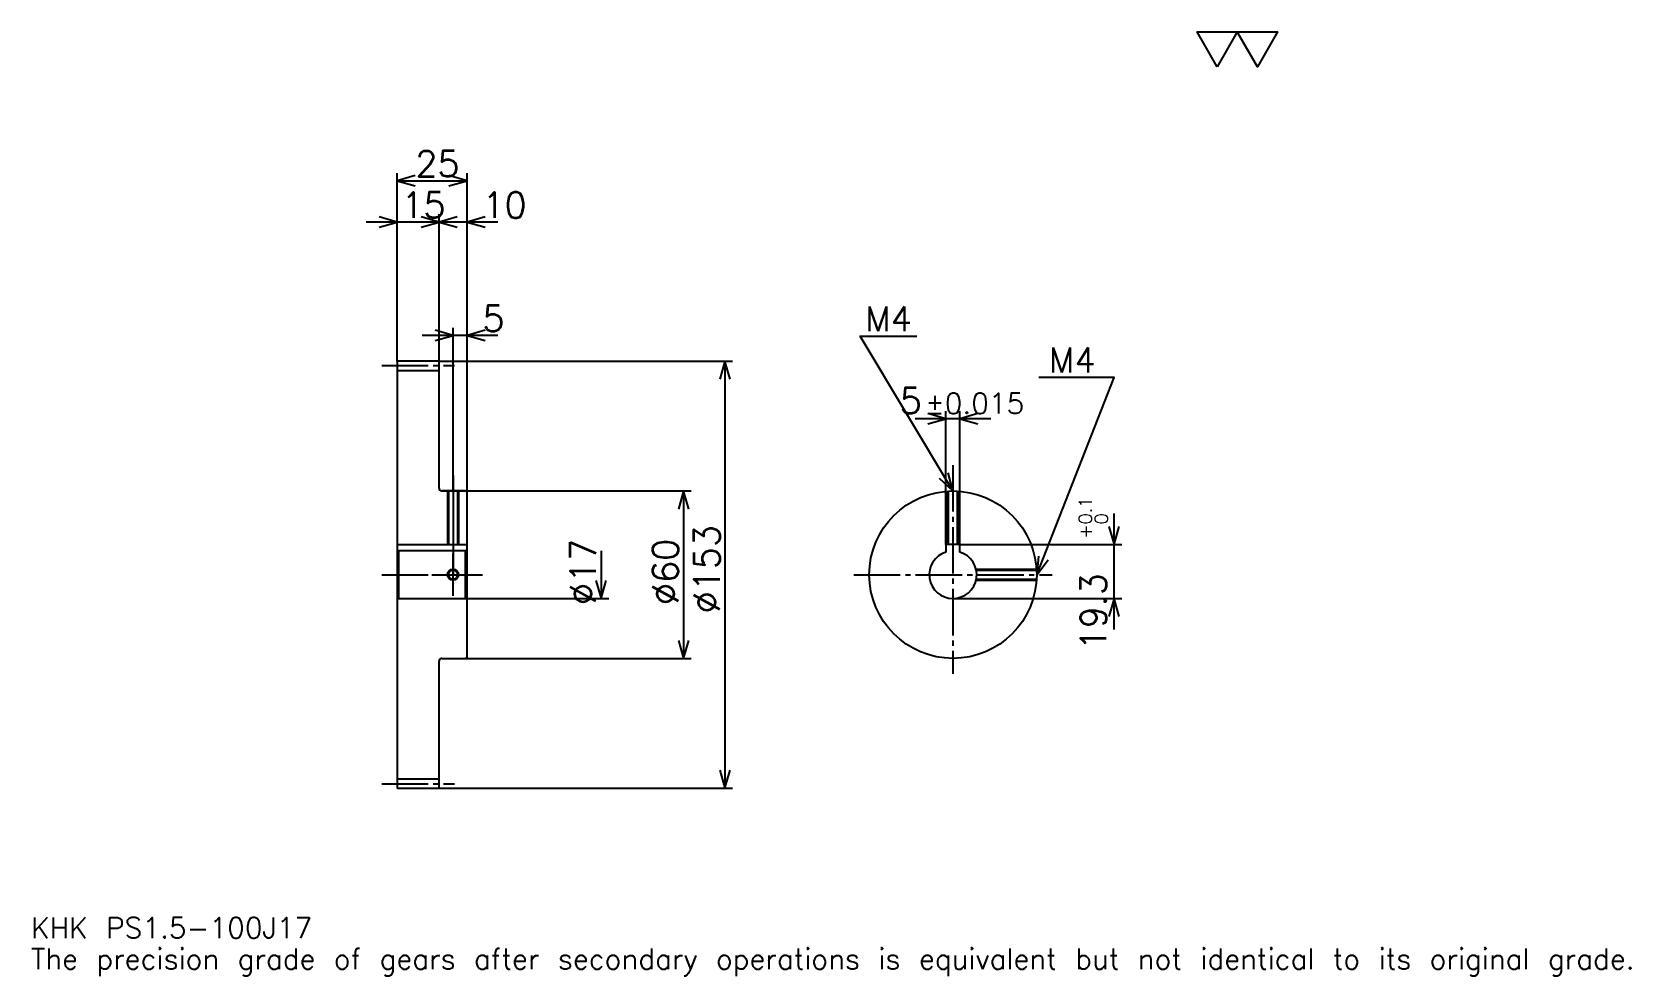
# Model space of a CAD drawing. Extents: x 19 to 592, y 7 to 345.
import ezdxf

# ---------------------------------------------------------------- set-up
doc = ezdxf.new("R2010")
doc.units = 0
doc.linetypes.add('DASHDOT', pattern=[22.173913, 16.630435, -1.847826, 1.847826, -1.847826])
doc.layers.get('0').update_dxf_attribs({"linetype": 'CONTINUOUS'})
doc.layers.add('DASHDOT', color=6, linetype='DASHDOT')
doc.styles.add('KANJI', font='TXT', dxfattribs={"bigfont": 'BIGFONT'})

msp = doc.modelspace()

# ---------------------------------------------------------------- linework, layer by layer
at = {"color": 5}
for p, q in [((149.67392, 227.097824), (149.67392, 294.543488)), ((174.67392, 227.097824), (174.67392, 294.543488)), ((149.67392, 291.771729), (174.67392, 291.771729)), ((175.76088, 276.989136), (138.58696, 276.989136)), ((185.76088, 276.989136), (153.58696, 276.989136)), ((164.67392, 227.097824), (164.67392, 279.760864)), ((185.76088, 236.336945), (158.58696, 236.336945)), ((169.67392, 227.097824), (169.67392, 239.108688)), ((149.67392, 226.997833), (149.67392, 227.097824)), ((164.573914, 227.097824), (174.67392, 227.097824)), ((164.67392, 226.997833), (164.67392, 227.097824)), ((169.67392, 180.597824), (169.67392, 227.097824)), ((169.67392, 180.597824), (169.67392, 227.097824)), ((174.67392, 227.097824), (269.836975, 227.097824)), ((174.67392, 180.097824), (174.67392, 227.097824)), ((267.065216, 227.097824), (267.065216, 74.097824)), ((362.391296, 206.467392), (335.217407, 206.467392)), ((346.304352, 161.397827), (346.304352, 209.239136)), ((351.304352, 161.397827), (351.304352, 209.239136)), ((165.67392, 180.597824), (174.67392, 180.597824)), ((174.67392, 180.597824), (255.054352, 180.597824)), ((252.282623, 180.597824), (252.282623, 120.597824)), ((406.521759, 131.010864), (406.521759, 172.484787)), ((351.304352, 161.397827), (409.293488, 161.397827)), ((222.717407, 159.097824), (222.717407, 142.097824)), ((174.67392, 142.097824), (225.489136, 142.097824)), ((348.804352, 142.097824), (409.293488, 142.097824)), ((165.67392, 120.597824), (174.67392, 120.597824)), ((174.67392, 120.597824), (255.054352, 120.597824)), ((164.573914, 74.097824), (174.67392, 74.097824)), ((174.67392, 74.097824), (269.836975, 74.097824))]:
    msp.add_line(p, q, dxfattribs=at)
at = {"color": 4}
for p, q in [((149.67392, 223.722824), (164.67392, 223.722824)), ((149.67392, 161.397827), (174.67392, 161.397827)), ((150.17392, 159.097824), (150.17392, 142.097824)), ((174.17392, 159.097824), (174.67392, 159.597824)), ((174.17392, 142.097824), (174.67392, 141.597824)), ((149.67392, 77.472824), (164.67392, 77.472824))]:
    msp.add_line(p, q, dxfattribs=at)
at = {"color": 7}
msp.add_lwpolyline([(443.478271, 332.608704), (436.271759, 345.100006), (465.097839, 345.100006), (457.891327, 332.608704), (450.684784, 345.100006), (443.478271, 332.608704)], dxfattribs=at)
at = {"color": 5}
for points in [[(156.141312, 293.619568), (149.67392, 291.771729), (156.141312, 289.92392)], [(168.206528, 289.92392), (174.67392, 291.771729), (168.206528, 293.619568)], [(143.206528, 275.141296), (149.67392, 276.989136), (143.206528, 278.836975)], [(158.206528, 275.141296), (164.67392, 276.989136), (158.206528, 278.836975)], [(171.141312, 278.836975), (164.67392, 276.989136), (171.141312, 275.141296)], [(181.141312, 278.836975), (174.67392, 276.989136), (181.141312, 275.141296)], [(163.206528, 234.489136), (169.67392, 236.336945), (163.206528, 238.184784)], [(181.141312, 238.184784), (174.67392, 236.336945), (181.141312, 234.489136)], [(348.804352, 180.597824), (315.543488, 236.032608), (335.869568, 236.032608)], [(268.913055, 220.630432), (267.065216, 227.097824), (265.217407, 220.630432)], [(378.804352, 150.597824), (406.521759, 221.25), (379.543518, 221.25)], [(339.836975, 204.619568), (346.304352, 206.467392), (339.836975, 208.315216)], [(357.771729, 208.315216), (351.304352, 206.467392), (357.771729, 204.619568)], [(343.892395, 185.192871), (348.804352, 180.597824), (347.061401, 187.094269)], [(254.130432, 174.130432), (252.282623, 180.597824), (250.434784, 174.130432)], [(404.67395, 167.865219), (406.521759, 161.397827), (408.369598, 167.865219)], [(379.446106, 157.29332), (378.804352, 150.597824), (382.886475, 155.943634)], [(220.869568, 148.565216), (222.717407, 142.097824), (224.565216, 148.565216)], [(408.369598, 135.630432), (406.521759, 142.097824), (404.67395, 135.630432)], [(250.434784, 127.065216), (252.282623, 120.597824), (254.130432, 127.065216)], [(265.217407, 80.565216), (267.065216, 74.097824), (268.913055, 80.565216)]]:
    msp.add_lwpolyline(points, dxfattribs=at)
at = {"color": 4}
for points in [[(164.67392, 181.597824), (164.67392, 226.997833), (164.573914, 227.097824), (149.773926, 227.097824), (149.67392, 226.997833), (149.67392, 141.597824)], [(165.67392, 120.597824), (174.17392, 120.597824), (174.67392, 121.097824), (174.67392, 180.097824), (174.17392, 180.597824), (165.67392, 180.597824)], [(167.67392, 180.597824), (167.67392, 161.397827)], [(168.053925, 180.597824), (168.053925, 161.397827)], [(171.293915, 180.597824), (171.293915, 161.397827)], [(171.67392, 180.597824), (171.67392, 161.397827)], [(346.804352, 161.397827), (346.804352, 180.531082)], [(347.184357, 161.397827), (347.184357, 180.554047)], [(350.424347, 161.397827), (350.424347, 180.554047)], [(350.804352, 161.397827), (350.804352, 180.531082)], [(351.304352, 158.721863), (351.304352, 161.397827), (346.304352, 161.397827), (346.304352, 158.721863)], [(149.67392, 141.597824), (150.17392, 142.097824), (174.17392, 142.097824), (174.17392, 159.097824), (150.17392, 159.097824), (149.67392, 159.597824)], [(357.065704, 152.597824), (378.73761, 152.597824)], [(357.14856, 152.217819), (378.760559, 152.217819)], [(357.14856, 148.977829), (378.760559, 148.977829)], [(357.065704, 148.597824), (378.73761, 148.597824)], [(149.67392, 141.597824), (149.67392, 74.197823), (149.773926, 74.097824), (164.573914, 74.097824), (164.67392, 74.197823), (164.67392, 119.597824)]]:
    msp.add_lwpolyline(points, dxfattribs=at)
for centre, radius in [((348.804352, 150.597824), 30), ((169.67392, 150.597824), 1.62)]:
    msp.add_circle(centre, radius, dxfattribs=at)
at = {"color": 7}
msp.add_circle((169.67392, 150.597824), 2, dxfattribs=at)
at = {"color": 4}
for centre, radius, start, end in [((165.67392, 181.597824), 1, 180, 270), ((348.804352, 150.597824), 8.5, 107.104634835, 72.895365165), ((165.67392, 119.597824), 1, 90, 180)]:
    msp.add_arc(centre, radius, start, end, dxfattribs=at)
at = {"layer": 'DASHDOT', "color": 7}
for p, q in [((144.130447, 225.597824), (170.217392, 225.597824)), ((348.804352, 189.83696), (348.804352, 115.054344)), ((169.67392, 180.597824), (169.67392, 150.597824)), ((144.130447, 150.597824), (180.217392, 150.597824)), ((313.260864, 150.597824), (384.347839, 150.597824)), ((144.130447, 75.597824), (170.217392, 75.597824))]:
    msp.add_line(p, q, dxfattribs=at)
for points in [[(169.67392, 186.141296), (169.67392, 155.85434)], [(169.67392, 143.054352), (169.67392, 158.141296)], [(162.130447, 150.597824), (177.217392, 150.597824)]]:
    msp.add_lwpolyline(points, dxfattribs=at)

# ---------------------------------------------------------------- texts
at = {"color": 7, "style": 'KANJI'}
for s, height, p in [('25', 9.23913, (156.168488, 293.25)), ('15', 9.23913, (151.168488, 278.467407)), ('10', 9.23913, (180.217392, 278.467407)), ('5', 9.23913, (180.217392, 237.815216)), ('M4', 8.869566, (317.391296, 237.880432)), ('M4', 8.869566, (383.239136, 223.097824)), ('5', 9.23913, (329.732971, 208.315216)), ('%%p0.015', 7.391304, (338.87854, 208.315216)), ('KHK PS1.5-100J17', 7.391304, (18.47826, 20.326086)), ('The precision grade of gears after secondary operations is equivalent but not identical to its original grade.', 7.391304, (18.47826, 9.23913))]:
    msp.add_text(s, height=height, dxfattribs=at).set_placement(p)
for s, height, p in [('0.1', 4.619565, (398.576111, 168.638275)), ('0', 4.619565, (404.304382, 168.638275)), ('%%c153', 9.23913, (265.217407, 136.739136)), ('+', 4.619565, (398.576111, 163.464371)), ('%%c17', 9.23913, (220.869568, 139.741852)), ('%%c60', 9.23913, (250.434784, 139.741852)), ('19.3', 9.23913, (403.75, 123.473755))]:
    msp.add_text(s, height=height, rotation=90, dxfattribs=at).set_placement(p)

doc.saveas('drawing.dxf')
